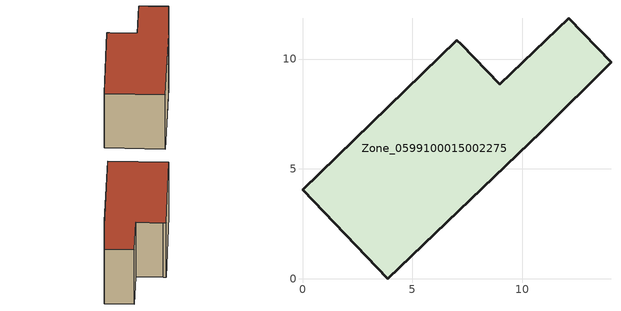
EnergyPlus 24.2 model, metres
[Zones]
Zone_0599100015002275
 floor ground (C_G): 10.87,6.7 3.88,0 0,4.05 7.03,10.85 7.22,10.69 8.96,8.85 12.12,11.87 14.04,9.87 z0.99
 wall outside (C_F): 14.04,9.87 12.12,11.87 8.96,8.85 7.22,10.69 7.03,10.85 0,4.05 3.88,0 10.87,6.7 14.04,9.87 z0.99:7.04
 roof outside (C_R): 3.88,0 10.87,6.7 14.04,9.87 12.12,11.87 8.96,8.85 7.22,10.69 7.03,10.85 0,4.05 z7.04
[BUILDING]
Pand.0599100015002275: North Axis=0; Terrain=City; Loads Convergence Tolerance Value=0.04; Temperature Convergence Tolerance Value=0.4; Solar Distribution=FullExterior; Maximum Number of Warmup Days=25; Minimum Number of Warmup Days=1
[Site:Location]
Rotterdam.The.Hague.AP_ZH_NLD Design_Conditions: Latitude=51.96; Longitude=4.45; Time Zone=1; Elevation=-4.5
[SITE:GROUNDTEMPERATURE:BUILDINGSURFACE]
18, 18, 18, 18, 18, 18, 18, 18, 18, 18, 18, 18
[MATERIAL] Thermal Absorptance=0.9; Solar Absorptance=0.7; Visible Absorptance=0.7
Name | Roughness | Thickness | Conductivity | Density | Specific Heat
G.TI.1975-1991 | MediumSmooth | 0.15 | 0.288461 | 540 | 1210
F.TI.1975-1991 | Rough | 0.3 | 0.230769 | 1920 | 840
R.TI.1975-1991 | MediumRough | 0.2 | 0.153846 | 1500 | 1000
[CONSTRUCTION]
C_G: G.TI.1975-1991
C_F: F.TI.1975-1991
C_R: R.TI.1975-1991
[ZONE]
Zone_0599100015002275: Type=1; Multiplier=1; Ceiling Height=Autocalculate; Volume=Autocalculate; Floor Area=autocalculate; Part of Total Floor Area=Yes
[ZONEINFILTRATION:DESIGNFLOWRATE]
Infil_Zone_0599100015002275: Zone or ZoneList or Space or SpaceList=Zone_0599100015002275; Schedule=AlwaysOn; Design Flow Rate Calculation Method=Flow/Area; Flow Rate per Floor Area=0.003; Constant Term Coefficient=1; Temperature Term Coefficient=0; Velocity Term Coefficient=0; Velocity Squared Term Coefficient=0
[HVACTEMPLATE:ZONE:IDEALLOADSAIRSYSTEM]
Zone_0599100015002275: Maximum Heating Supply Air Temperature=50; Minimum Cooling Supply Air Temperature=13; Maximum Heating Supply Air Humidity Ratio=0.0156; Minimum Cooling Supply Air Humidity Ratio=0.0077; Heating Limit=NoLimit; Cooling Limit=NoLimit; Dehumidification Control Type=ConstantSensibleHeatRatio; Cooling Sensible Heat Ratio=0.7; Dehumidification Setpoint=60; Humidification Control Type=None; Humidification Setpoint=30; Outdoor Air Method=None; Outdoor Air Flow Rate per Person=0.00944; Outdoor Air Flow Rate per Zone Floor Area=0; Outdoor Air Flow Rate per Zone=0; Demand Controlled Ventilation Type=None; Outdoor Air Economizer Type=NoEconomizer; Heat Recovery Type=None; Sensible Heat Recovery Effectiveness=0.7; Latent Heat Recovery Effectiveness=0.65
[ZONECONTROL:THERMOSTAT]
ThermostatControl_Zone_0599100015002275: Zone or ZoneList=Zone_0599100015002275; Control Type Schedule=DualSetpointControlType; Control 1=Thermostat_Zone_0599100015002275; Temperature Difference Between Cutout And Setpoint=0
[THERMOSTATSETPOINT:DUALSETPOINT]
Thermostat_Zone_0599100015002275: Heating Setpoint Temperature Schedule=HeatingSetpoint_Zone_0599100015002275; Cooling Setpoint Temperature Schedule=CoolingSetpoint_Zone_0599100015002275
[SCHEDULE:COMPACT]
HeatingSetpoint_Zone_0599100015002275: Through: 12/31, For: AllDays, Until: 24:00, 21
CoolingSetpoint_Zone_0599100015002275: Through: 12/31, For: AllDays, Until: 24:00, 24
DualSetpointControlType: Through: 12/31, For: AllDays, Until: 24:00, 4
AlwaysOn: Through: 12/31, For: AllDays, Until: 24:00, 1
